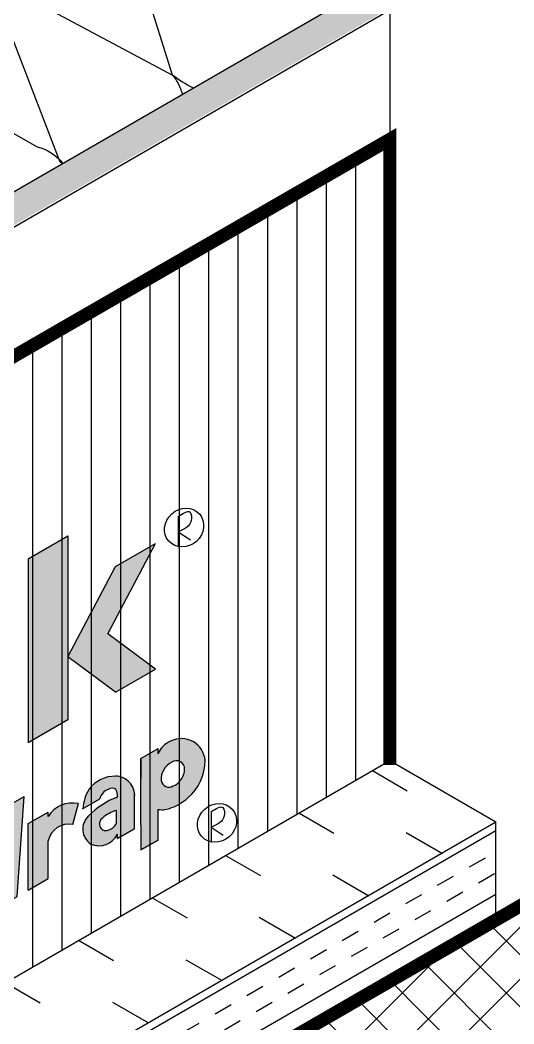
# Model space of a CAD drawing. Extents: x -129 to 6, y -4 to 100.
# Drawn here: x -23.29 to -19.92, y 50 to 56.83 of the extents above; entities that cross this region are included whole.
import ezdxf

# ---------------------------------------------------------------- set-up
doc = ezdxf.new("R2010")
doc.units = 0
doc.header["$LTSCALE"] = 1.5
doc.header["$MEASUREMENT"] = 0
doc.linetypes.add('DASHED', pattern=[0.75, 0.5, -0.25])
for name, color, linetype in [('8X11-TTB$0$B', 5, 'CONTINUOUS'), ('CLADDING', 252, 'CONTINUOUS'), ('DUPONTLOGO', 242, 'CONTINUOUS'), ('INSULATION', 40, 'CONTINUOUS'), ('RIGID_INSULATION', 191, 'CONTINUOUS'), ('STRUCTURE', 252, 'CONTINUOUS'), ('TYVEK', 160, 'DASHED')]:
    doc.layers.add(name, color=color, linetype=linetype)

# ---------------------------------------------------------------- blocks, each defined once
blk = doc.blocks.new('A$C556B52D5')
at = {"layer": 'DUPONTLOGO'}
h = blk.add_hatch(color=182, dxfattribs=at)
h.paths.add_polyline_path([(3.220264813318892, 1.250231257260538), (3.220264813318892, 1.080347257260584), (3.337963901076108, 1.148300857260594), (3.337963901076108, 1.356978271928597, 0.1510529132693857), (3.431005723199064, 1.368594313871014, 0.08923826883145888), (3.539889841216763, 1.434766853157114, 0.2127480191166086), (3.657588928973951, 1.689255506256856, 0.5384264693989396), (3.422573142901342, 1.820058025804045, 0.2200211352466317), (3.337963901076108, 1.735366826756533), (3.337963901076108, 1.771208857260476), (3.220264813318892, 1.703255257260466), (3.220264813318892, 1.567348057260475)])
h.paths.add_polyline_path([(3.35794545335682, 1.552846436854779, -0.3108884899091896), (3.431747531988535, 1.678124255435947, -0.6341536017397044), (3.517481290747781, 1.630407496305367, -0.2127480191125775), (3.474544663535625, 1.537570035655762, -0.1005835782634751), (3.429270055035857, 1.511430728250346, -0.466116901835484)], flags=16)
h = blk.add_hatch(color=182, dxfattribs=at)
h.paths.add_polyline_path([(2.866555162046581, 1.49461787715336, 0.1102468081658543), (2.823726735144135, 1.360683174634786), (2.940060183766462, 1.427848322512645, -0.269000115708438), (2.996925478441995, 1.492856726038013, -0.35318688436833), (3.049689101162244, 1.491142607482104, -0.1905419740582252), (3.059627027094962, 1.440626988142057, 0.1143185812800171), (2.853646774312352, 1.301723845304465, 0.4546119229539555), (2.878959453776503, 1.121034625690712, 0.4058134010112067), (3.059627027094962, 1.187140956163361), (3.059627027094962, 1.157486988141969), (3.177326114852178, 1.225440588141979), (3.177326114852178, 1.461650777815052, 0.379186610570399), (3.05268037862362, 1.582523709482331, 0.2442004430970248)])
h.paths.add_polyline_path([(3.053334073327221, 1.350127131992565, -0.0009435784860128665), (3.053334073327221, 1.264852863779893, -0.2711281288692511), (2.986931959544393, 1.212794128533034, -0.4382804466287078), (2.938755345494684, 1.251992002027464, -0.3038765555789979), (2.957941888496464, 1.297157168241469, -0.1081086455131748)], flags=16)
for points in [[(1.909017475698192, 0.4931822539110584), (2.075757850020935, 0.5894498539110344), (2.142898308525716, 0.9766701083905645), (2.210038767030511, 0.6669769774935048), (2.376779141353239, 0.7632445774935235), (2.425820427918765, 1.445442398367007), (2.28991322791876, 1.366976339862148), (2.270849962371756, 0.859018454503186), (2.201747852404338, 1.316074036575685), (2.084048764647108, 1.248120436575661), (2.014946654679676, 0.7112726109206591), (1.9958833891327, 1.197218133289212), (1.859976189132695, 1.118752074784297)], [(2.452295688500158, 0.8068440763170486), (2.588202888500177, 0.8853101348218644), (2.588202888500177, 1.143356762529478, -0.4035437564934867), (2.756393528137693, 1.253593155795983), (2.794566980269138, 1.396074971478313, 0.3188248953897637), (2.588202888500177, 1.307517224878026), (2.588202888500177, 1.338334134821949), (2.452295688500158, 1.25986807631709)], [(1.228579717029277, 0.3676150612691345), (1.367744624238924, 0.4479619579083334, 0.4351274600614082), (1.095003226833285, 0.4792383212486442, 0.2576403943727183), (0.9399678756225569, 0.1904522666843462, 0.5131396402506846), (1.175142776218081, 0.06563904127965259, 0.01050506829098769), (1.184130735371326, 0.0685525201245838), (1.279198882875676, 0.1234401406775731, 0.2510258907919918), (1.395868999822028, 0.3879188152496056), (1.25680009866349, 0.3076273477298201, -0.3480232729081373), (1.155463101401324, 0.1892803952458877, -0.3993521555086357), (1.076983086939094, 0.2215131761647768, -0.3084390351191073), (1.107582028681151, 0.3535772167632132, -0.3602356893464677)], [(0.7628750544271554, 0.1083065933673595), (0.9020399616368024, 0.1886534900065584, 0.4351274600614082), (0.6292985642311635, 0.2199298533468692, 0.2576403943727183), (0.4742632130204072, -0.06885620121742875, 0.5131396402506846), (0.7094381136159598, -0.1936694266221224, 0.01050506829098769), (0.7184260727691765, -0.1907559477771912), (0.8134942202735544, -0.1358683272241876, 0.2510258907919918), (0.9301643372199067, 0.1286103473478306), (0.7910954360613403, 0.04831887982804517, -0.3480232729081373), (0.6897584387992026, -0.07002807265588729, -0.3993521555086357), (0.6112784243369731, -0.03779529173699814, -0.3084390351191073), (0.6418773660790293, 0.09426874886143821, -0.3602356893464677)], [(0.4293424056594972, 0.08579927478440652), (0.3116433179023375, 0.01784567478443932), (0.3116433179023375, -0.2868594767287647, -0.4598255834214006), (0.1924717851287596, -0.3364413469409016), (0.1924717851287596, -0.0509580417421347), (0.07477269737154302, -0.1189116417421303), (0.07477269737157144, -0.4308394918111986, 0.6959710472286621), (0.3116433179023375, -0.3813496115014203), (0.3116433179023375, -0.4351783252154604), (0.4293424056595256, -0.3672247252155074)], [(-0.06747560943014719, -0.3395362019920896), (0.0333294233973902, -0.2813363891534522), (0.0333294233973902, -0.1454291891534325), (-0.06747560943014719, -0.2036290019920699), (-0.06747560943014719, -0.0001789190926757556), (-0.2033828094301242, -0.07864497759744893), (-0.2033828094301242, -0.2820950604968431), (-0.3041878422576474, -0.3402948733355089), (-0.3041878422576474, -0.4762020733355001), (-0.2033828094301384, -0.4180022604968627), (-0.2033828094301384, -0.5674168540563755, 0.5225497163138262), (-0.05170225025119635, -0.6449559867979247), (0.0333294233973902, -0.5958629271273281), (0.0333294233973902, -0.4754519788432816), (-0.02887058507889151, -0.5113631704806636, -0.5625580543673786), (-0.06747560943011877, -0.4755261617689399)]]:
    blk.add_hatch(color=182, dxfattribs=at).paths.add_polyline_path(points)
h = blk.add_hatch(color=182, dxfattribs=at)
h.paths.add_polyline_path([(1.542590036035136, 0.7476292588231246, 0.2576403943729867), (1.387554684824266, 0.4588432042585566, 0.5131396402510344), (1.622729585420075, 0.3340299788541472, 0.08200931940621184), (1.688514270311856, 0.366304745021452, 0.29702570383043), (1.842907874639394, 0.6626091314042526, 0.5350210848518762)])
h.paths.add_polyline_path([(1.700046011454873, 0.6138802350381241, -0.4359844533382529), (1.603049910603119, 0.4576713328202828, -0.4605665040670404), (1.52059977588695, 0.5019700991498013, -0.2797514858276361), (1.55516883788269, 0.6219681543374094, -0.460315170099053)], flags=16)
h = blk.add_hatch(color=182, dxfattribs=at)
h.paths.add_polyline_path([(-0.4467336112185762, -0.4282298547628756), (-0.3253262739295906, -0.3581352958974406, 0.3833598428823599), (-0.5982684743415234, -0.3010769027800535, 0.006267936530740595), (-0.6038290225501441, -0.3031608970196231), (-0.6661435549834209, -0.3391382090944006, 0.2576051533683898), (-0.7532585619563861, -0.5507873737294773, 0.2549531592135616), (-0.6459706467513229, -0.6574913750962565), (-0.4238529442116885, -0.529251659743224, 0.1582498796631523), (-0.5368382539978995, -0.5293282011426896, -0.3895611696277511), (-0.6194674898760013, -0.5077898538515768, -0.4995739648540094), (-0.5727612146888248, -0.4072690834878046, -0.3054239474705804)])
h.paths.add_polyline_path([(-0.5378085997733137, -0.7901163547244181, -0.3993521555088841), (-0.6162886142355717, -0.757883573805529), (-0.7419805679708418, -0.8304518571295745, 0.430790463786374), (-0.5190173222452188, -0.9141948390181511), (-0.3907387852704289, -0.8401331911644974, 0.265575237187334), (-0.3200752105772722, -0.6148457666579503, 0.1904806476944564), (-0.4238529442116885, -0.529251659743224), (-0.6459706467513229, -0.6574913750962565, 0.08450102541924148), (-0.5932867847143086, -0.6635660849500908, -0.3831592690512692), (-0.4631886872449229, -0.6801107705219493, -0.4628738758274196)])
at = {"layer": 'DUPONTLOGO', "color": 182}
for p, q in [((3.220264813318892, 1.70325525726048), (3.337963901076108, 1.771208857260476)), ((3.337963901076108, 1.735366826756518), (3.337963901076108, 1.771208857260476)), ((3.220264813318892, 1.250231257260538), (3.220264813318892, 1.703255257260437)), ((3.220264813318892, 1.70325525726048), (3.220264813318892, 1.567348057260475)), ((2.28991322791876, 1.366976339862148), (2.425820427918751, 1.445442398366993)), ((2.376779141353239, 0.7632445774935235), (2.425820427918751, 1.445442398366922)), ((3.177326114852178, 1.225440588141964), (3.177326114852178, 1.461650777815279)), ((2.270849962371756, 0.859018454503186), (2.28991322791876, 1.366976339862148)), ((2.756393528140336, 1.253593155805845), (2.794566980269138, 1.396074971478313)), ((2.822361096009246, 1.359894722512635), (2.940060183766462, 1.427848322512645)), ((2.822361096009246, 1.359894722512635), (2.940060183766462, 1.427848322512645)), ((3.220264813318892, 1.250231257260495), (3.220264813318892, 1.3861384572605)), ((2.084048764647122, 1.248120436575675), (2.201747852404338, 1.316074036575671)), ((2.201747852404338, 1.316074036575671), (2.084048764647122, 1.248120436575675)), ((2.084048764647122, 1.248120436575647), (2.20174785240431, 1.316074036575671)), ((2.201747852404338, 1.316074036575671), (2.270849962371756, 0.859018454503186)), ((2.452295688500158, 1.25986807631709), (2.588202888500177, 1.338334134821935)), ((2.588202888500177, 1.307517224878026), (2.588202888500177, 1.338334134821906)), ((3.337963901076108, 1.148300857260494), (3.337963901076108, 1.356978271928597)), ((3.698722541961246, 1.339855125132146), (3.698722541961246, 1.130324246139082)), ((2.084048764647122, 1.248120436575675), (2.014946654679676, 0.7112726109206591)), ((2.452295688500158, 0.806844076317148), (2.452295688500158, 1.259868076317048)), ((2.452295688500158, 0.8068440763171054), (2.452295688500158, 1.259868076317048)), ((3.220264813318892, 1.250231257260495), (3.220264813318892, 1.080347257260499)), ((3.698722541961246, 1.235089685635614), (3.781325618415934, 1.181850935482601)), ((1.859976189132709, 1.118752074784325), (1.995883389132672, 1.197218133289212)), ((1.9958833891327, 1.19721813328924), (2.014946654679676, 0.7112726109206591)), ((3.177326114852178, 1.225440588142064), (3.059627027094962, 1.157486988142054)), ((3.059627027094962, 1.157486988142054), (3.177326114852178, 1.225440588142064)), ((3.177326114852178, 1.225440588141964), (3.059627027094962, 1.157486988141969)), ((3.059627027094962, 1.157486988142054), (3.059627027094962, 1.187140956163361)), ((1.909017475698192, 0.4931822539110584), (1.859976189132681, 1.11875207478441)), ((2.588202888500177, 0.8853101348219639), (2.588202888500177, 1.143356762529478)), ((3.220264813318892, 1.080347257260499), (3.337963901076108, 1.148300857260494)), ((3.220264813318892, 1.080347257260499), (3.337963901076108, 1.148300857260494)), ((3.337963901076108, 1.148300857260594), (3.220264813318892, 1.080347257260584)), ((2.075757850020921, 0.5894498539110344), (2.14289830852573, 0.9766701083905645)), ((2.210038767030511, 0.666976977493519), (2.14289830852573, 0.9766701083905645)), ((2.452295688500158, 0.8068440763170486), (2.588202888500177, 0.8853101348218644)), ((2.210038767030511, 0.666976977493519), (2.376779141353239, 0.7632445774935235)), ((1.909017475698192, 0.4931822539110584), (2.075757850020921, 0.5894498539110344)), ((1.958058762263704, 0.5214962539110246), (2.075757850020921, 0.5894498539110344)), ((1.228579717029845, 0.3676150612694613), (1.367744624237957, 0.4479619579077792)), ((1.256800098667071, 0.3076273477318949), (1.395868999823222, 0.3879188152502735)), ((0.7628750544277239, 0.1083065933676863), (0.9020399616358361, 0.1886534900060042)), ((0.311643317902309, 0.01784567478442511), (0.4293424056595541, 0.08579927478442073)), ((0.4293424056595256, 0.08579927478442073), (0.4293424056595256, -0.3672247252155927)), ((0.4293424056595256, 0.08579927478442073), (0.4293424056595256, -0.3672247252155927)), ((0.7910954360649498, 0.04831887983011995), (0.930164337221072, 0.1286103473484985)), ((0.3116433179023375, 0.01784567478442511), (0.3116433179023375, -0.294082175284629)), ((-0.2033828094301384, -0.07864497759744893), (-0.06747560943014719, -0.0001789190926615447)), ((-0.06747560943014719, -0.2036290019920699), (-0.06747560943014719, -0.0001789190926615447)), ((0.07477269737154302, -0.1189116417421161), (0.1924717851287596, -0.0509580417421347)), ((-0.2033828094301384, -0.2820950604968573), (-0.2033828094301384, -0.0786449775974205)), ((0.07477269737157144, -0.1189116417421445), (0.07477269737157144, -0.4308394918111986)), ((0.0333294233973902, -0.1454291891534325), (-0.06747560943014719, -0.2036290019920699)), ((0.0333294233973902, -0.1454291891534325), (0.0333294233973902, -0.2813363891534522)), ((0.1696133662229329, -0.5171793560507894), (0.1696133662229613, -0.2581910456141117)), ((-0.2033828094301384, -0.2820950604968431), (-0.3041878422576474, -0.3402948733354947)), ((-0.3041878422576474, -0.3402948733354947), (-0.3041878422576474, -0.4762020733355001)), ((0.0333294233973902, -0.2813363891534522), (-0.06747560943014719, -0.3395362019920753)), ((-0.06747560943011877, -0.4879099182419537), (-0.06747560943011877, -0.3395362019920896)), ((-0.4467336112202531, -0.4282298547638419), (-0.3253262739295906, -0.3581352958974406)), ((0.4293424056595256, -0.3672247252155358), (0.3116433179023375, -0.4351783252154604)), ((0.3116433179023375, -0.3813496115021593), (0.3116433179023375, -0.4351783252156025)), ((-0.2033828094301384, -0.4180022604968627), (-0.3041878422576474, -0.4762020733355001)), ((-0.2033828094301384, -0.5674168540563045), (-0.2033828094301384, -0.4180022604968627)), ((-0.02887058507889151, -0.5113631704806636), (0.0333294233973902, -0.4754519788432816)), ((0.0333294233973902, -0.4754519788432816), (0.0333294233973902, -0.5958629271273281)), ((-0.05170225025119635, -0.6449559867979247), (0.0333294233973902, -0.5958629271273281)), ((-0.7419805679708418, -0.8304518571295745), (-0.6162886142355717, -0.757883573805529))]:
    blk.add_line(p, q, dxfattribs=at)
for centre, radius, start, end in [((3.471840812644984, 1.686228751804691), 0.1426098799564579, 110.2105893492982, 159.8448836613189), ((3.496954223936427, 1.677169867013859), 0.16108870580646, 4.302644154221156, 117.4994364248621), ((3.485851397955855, 1.561873691251876), 0.1282241084419046, 114.9576143071204, 184.0370863664979), ((3.463368150744884, 1.634059470138467), 0.05423623174455069, 356.1390915240989, 125.6629890549764), ((3.313225494013125, 1.694059206654671), 0.3443969379589824, 311.1588234981752, 359.2008039163069), ((3.044244632082382, 1.359388223132981), 0.2232948881816793, 89.03257730858849, 142.7272383383491), ((3.046769349350029, 1.451723562894543), 0.1309336420270183, 355.6517372763954, 89.45502386983706), ((3.391857509674054, 1.632159886210189), 0.1256360029674368, 311.1588234981752, 359.2008039163069), ((3.410994769099489, 1.562081856593821), 0.05384721792741849, 189.8757153247517, 302.2048918752512), ((3.387595532719075, 1.635891733091412), 0.1312528382031388, 288.512606525581, 311.4873934744794), ((3.145165081496572, 1.331711524251446), 0.3227413314586834, 149.6846935596064, 174.84977403775), ((3.256430364981014, 0.9266100001822082), 0.550404412876884, 110.950504718799, 135.8852361100956), ((3.024537719999813, 1.411327952846591), 0.08607773662187951, 108.710260796148, 168.9349214221527), ((3.022245318221422, 1.459310289686428), 0.04202924789176032, 49.23419585552107, 127.0444057602404), ((2.990785540521614, 1.45331917123886), 0.07000172701720124, 349.5537856372033, 32.70552557598438), ((2.753767070759864, 1.20642843233432), 0.1939856758249363, 77.85863984934684, 148.5929450614016), ((3.365698350708612, 1.513261524588444), 0.1587250917730715, 259.9369019300025, 294.2959277864195), ((3.301542443149515, 1.704289050079623), 0.3597939643731721, 291.0895202086272, 311.4873934744557), ((2.945131786309247, 1.222422312211791), 0.12107122106811, 133.841960115137, 236.8688669144573), ((3.126698785418228, 1.105626999238282), 0.2552698491734899, 106.7023985631963, 131.3832206846837), ((-19.53996196764928, 1.307489997880495), 22.59333627245894, 359.8918739023284, 0.1081260977005305), ((2.729469620179174, 1.111246993471667), 0.144870033989846, 79.2893823387389, 167.1943094208357), ((2.98207495307517, 1.260247353514899), 0.04409919760165715, 123.1782117250907, 190.7894000886547), ((2.980907636449217, 1.254594820232711), 0.04223257386575714, 183.5334116264873, 278.2010089848225), ((2.975659695136443, 1.295550240039418), 0.0835202845813053, 277.7565608412225, 338.435773453929), ((2.935275363458601, 1.247058119774024), 0.1380340637099442, 245.92164427428, 334.2735380842099), ((1.66439337973128, 0.6049583809994772), 0.1875927341730743, 17.89771543515947, 130.4885972157508), ((1.726693649543279, 0.4627843371336411), 0.3391618638924875, 122.8757694327406, 180.6658041083846), ((1.636728196671868, 0.5334941606401458), 0.1203311122147795, 132.6712732316579, 201.2384925311235), ((1.624145573940467, 0.5559128008682563), 0.09550444931582021, 37.37005474894768, 136.2393852856154), ((1.53832069422981, 0.6329419208867506), 0.3060285833868252, 299.3920481145082, 5.563139503481089), ((1.579001605642418, 0.5808225994665719), 0.125477310491068, 281.0493610937683, 15.27517392190594), ((1.279106840341569, 0.1943933995592744), 0.3391618638924875, 122.8757694327406, 180.6658041083846), ((1.21680657052957, 0.3365674434251105), 0.1875927341730743, 36.42787382474449, 130.4885972157508), ((1.580770014600603, 0.5150820124028286), 0.06158230180832332, 204.1325881229911, 291.2102017748794), ((1.549939088007363, 0.4808436638648317), 0.1638679792394075, 187.7156708188158, 296.3722994449837), ((1.189141387470158, 0.2651032230657648), 0.1203311122147795, 132.6712732316579, 201.2384925311235), ((1.176558764738758, 0.2875218632938754), 0.09550444931582021, 56.99606474541741, 136.2393852856154), ((1.090733885028101, 0.3645509833123839), 0.3060285833868252, 299.3920481145082, 4.379272789398833), ((1.557896140294673, 0.5493588946617223), 0.2248775613299558, 286.7565379038971, 305.5097228778382), ((1.131414796440708, 0.3124316618922052), 0.125477310491068, 281.0493610937683, 357.8057050728499), ((0.813402177739448, -0.0649150683425006), 0.3391618638924875, 122.8757694327406, 180.6658041083846), ((0.7511019079274206, 0.07725897552332128), 0.1875927341730743, 36.42787382474449, 130.4885972157508), ((1.133183205398893, 0.2466910748284477), 0.06158230180832332, 204.1325881229911, 291.2102017748794), ((1.102352278805625, 0.212452726290465), 0.1638679792394075, 187.7156708188158, 296.3722994449837), ((0.7234367248680371, 0.005794755163989862), 0.1203311122147795, 132.6712732316579, 201.2384925311235), ((0.7108541021366079, 0.02821339539210044), 0.09550444931582021, 56.99606474541741, 136.2393852856154), ((0.6250292224259795, 0.1052425154106089), 0.3060285833868252, 299.3920481145082, 4.379272789398833), ((1.110309331092964, 0.2809679570873413), 0.2248775613299558, 286.7565379038971, 305.5097228778382), ((0.6657101338385587, 0.0531231939904302), 0.125477310491068, 281.0493610937683, 357.8057050728499), ((0.6674785427967436, -0.01261739307331311), 0.06158230180832332, 204.1325881229911, 291.2102017748794), ((0.6366476162035042, -0.04685574161131001), 0.1638679792394075, 187.7156708188158, 296.3722994449837), ((0.644604668490814, 0.02165948918556637), 0.2248775613299558, 286.7565379038971, 305.5097228778382), ((-0.493538322261287, -0.4814408032494839), 0.2085654366075409, 36.24276237429118, 120.1420331663472), ((-0.5179307894722172, -0.5238956251405824), 0.2368592971460902, 109.8268584416311, 186.5191158444226), ((0.2308004148724763, -0.2605582375119866), 0.08501370568697922, 243.2016164302631, 341.9783429684682), ((-0.5583654951483084, -0.4750692119777398), 0.06931157309093963, 101.9873517144121, 208.1694310614547), ((-0.525304044395881, -0.5112844327485249), 0.1143301180531384, 46.58921369883019, 114.5249191142769), ((0.1840416116124004, -0.3622219477871198), 0.1290273729379523, 212.127567155171, 351.4747642194781), ((-0.03728728097902945, -0.4817180400054468), 0.03081678975439623, 168.4089162763288, 285.850037320687), ((-0.5664283121912774, -0.4735791876004782), 0.06311516501458447, 212.8223186662045, 297.9581452212949), ((-0.4802277086970719, -0.7033118888630412), 0.1829619562423407, 28.91568002896116, 108.0237722808629), ((-0.1005755090486389, -0.553434053351296), 0.1037538419880937, 172.2547379656768, 298.1024831317161), ((-0.6017847492716442, -0.5057741672777922), 0.1580205831033289, 196.5502772308719, 273.0827154719224), ((-0.5525242613101113, -0.6656617470921304), 0.2379387002025857, 294.8998160433025, 12.33150098747543), ((-0.5374478376640468, -0.7442614847615943), 0.09813121602437098, 40.82295456538004, 124.6821445994519), ((-0.5471834142139755, -0.7034459565497428), 0.08717594315839773, 276.1734694986752, 15.52621180746126), ((-0.5600884957758012, -0.7327056751418723), 0.06158230180832332, 204.1325881229911, 291.2102017748794), ((-0.5909194223690406, -0.7669440236798692), 0.1638679792394075, 202.8024416010978, 296.3722994449837), ((-0.5829623700817308, -0.6984287928829929), 0.2248775613299558, 286.7565379038971, 305.5097228778382)]:
    blk.add_arc(centre, radius, start, end, dxfattribs=at)
blk.add_ellipse((3.738582714899707, 1.264753195831261), major_axis=(0.1041545791609349, 0.09263469999518924), ratio=0.9031737347499493, dxfattribs=at)
blk.add_spline([(3.698722541961246, 1.339855125132161), (3.77881360477167, 1.369036250455864), (3.787559812865396, 1.312880655964435), (3.698722541961246, 1.235089685635629)], degree=3, dxfattribs=at)

msp = doc.modelspace()

# ---------------------------------------------------------------- hatches: boundary and pattern name
at = {"layer": 'CLADDING'}
h = msp.add_hatch(dxfattribs=at)
h.set_pattern_fill('ANSI37', color=256, scale=2, style=0)
h.set_pattern_definition([(45, (0, 0.5370765465768201), (-0.1767766952966369, 0.1767766952966369), []), (135, (0, 0.5370765465768201), (-0.1767766952966369, -0.1767766952966369), [])])
h.paths.add_polyline_path([(-19.4634676775337, 51.04424755809741), (-23.08198792823979, 48.95509391728415), (-25.48930478842708, 39.97086508514798), (-24.04395117899665, 40.80534038062685), (-22.13609293887121, 47.92556426641393), (-19.4634676775337, 49.46860518049013)])
at = {"layer": 'DUPONTLOGO'}
h = msp.add_hatch(color=182, dxfattribs=at)
h.paths.add_polyline_path([(-22.36513073543566, 53.27020895221476), (-22.63576367411807, 53.11395895221479), (-22.96052320053733, 52.49862773586416), (-22.63576367411807, 52.25829651951319), (-22.36513073543548, 52.41454651951317), (-22.68989026185456, 52.6548777358641)])
h.paths.add_polyline_path([(-22.96052320053725, 52.92645895221514), (-22.96052320053706, 53.3237737777071), (-23.23115613921993, 53.16752377770708), (-23.23115613922011, 51.9145465195131), (-22.96052320053742, 52.07079651951324)])
at = {"layer": 'RIGID_INSULATION', "linetype": 'CONTINUOUS'}
h = msp.add_hatch(dxfattribs=at)
h.set_pattern_fill('INSUL', color=256, angle=30, style=0)
h.set_pattern_definition([(30, (0, 0.5370765465768201), (-0.1875, 0.3247595264191645), []), (30, (-0.06249999999999999, 0.6453297220498749), (-0.1875, 0.3247595264191645), [0.125, -0.125]), (30, (-0.125, 0.7535828975229298), (-0.1875, 0.3247595264191645), [0.125, -0.125])])
h.paths.add_polyline_path([(-20.04648629270992, 50.70764160368287), (-23.08198792823978, 48.95509391728415), (-25.1876485745215, 41.09666140186251), (-29.44454679508243, 38.63894006830881), (-29.44454679508241, 42.45782224051622), (-26.41451759646271, 47.69970741711207), (-20.04648629270992, 51.37629200454171)])
edge = h.paths.add_edge_path(flags=16)
edge.add_arc((-25.38461199237377, 47.46343371054355), 0.1188454220048272, 2.708658704974482, 117.2913412950225, ccw=False)
edge.add_arc((-25.5380076912698, 47.42615186029732), 0.2754690588207481, -68.9590057526081, 8.959005752608903, ccw=False)
edge.add_arc((-25.49954356695854, 47.27690911168698), 0.1236384612046946, 182.965864919179, 299.2642124522687, ccw=False)
edge.add_arc((-25.34105492565385, 47.3027296317984), 0.283796165914761, 110.2118754469862, 186.5185032252841, ccw=False)
edge = h.paths.add_edge_path(flags=16)
edge.add_arc((-25.38461199237377, 42.62823969611112), 0.1188454220048272, 2.708658704974482, 117.2913412950225, ccw=False)
edge.add_arc((-25.5380076912698, 42.59095784586489), 0.2754690588207481, -68.9590057526081, 8.959005752608903, ccw=False)
edge.add_arc((-25.49954356695854, 42.44171509725455), 0.1236384612046946, 182.965864919179, 299.2642124522687, ccw=False)
edge.add_arc((-25.34105492565385, 42.46753561736597), 0.283796165914761, 110.2118754469862, 186.5185032252841, ccw=False)
at = {"layer": 'STRUCTURE'}
h = msp.add_hatch(dxfattribs=at)
h.set_pattern_fill('AR-SAND', color=256, scale=0.25, style=0)
h.set_pattern_definition([(37.50000000000001, (-4.773322672650298, -0.5525579227162254), (-0.01574833952740204, 0.4817059422532897), [0, -0.38, 0, -0.425, 0, -0.40625]), (7.499999999999999, (-4.773322672650298, -0.5525579227162254), (0.4424441763169318, 0.7055365163074351), [0, -0.205, 0, -0.3425, 0, -0.13125]), (327.5, (-5.080822672650299, -0.5525579227162254), (0.7785354654378738, 0.001414763384241124), [0, -0.125, 0, -0.45, 0, -0.5875]), (317.5, (-5.080822672650299, -0.5525579227162254), (0.7515316511430733, 0.2194188912335623), [0, -0.0625, 0, -0.295, 0, -0.3375])])
h.paths.add_polyline_path([(-20.77988539374353, 56.90816657228302), (-20.98739614926717, 57.01930028939709), (-28.8874357182341, 52.45821031764456), (-28.68743571823408, 52.34274026380662)])
h.paths.add_polyline_path([(-28.67572445369182, 52.3359787620706), (-28.88743571823409, 52.45821031764455, 0.02202440919495274), (-30.0739268989961, 50.96016509151131, 0.06029966926027795), (-30.5711501125926, 50.06732833624255, 0.04506024657636597), (-30.91364535481512, 48.95070541885063, 0.02073115222964359), (-31.16284121862345, 47.46423683409245, -0.04479910819463411), (-31.35126912025023, 46.59796780833007, -0.02091384948871538), (-31.54088851474405, 46.07122198252299, -0.05565526587535707), (-31.84434460543664, 45.51384010845659, -0.01612494577826618), (-32.44883394781028, 44.70532972939123, -0.03370422444087551), (-32.93447273615042, 44.17520509492844), (-33.99387236006825, 43.16469633731224), (-33.79387236006831, 43.04922628347437), (-33.79387236006831, 43.02379452873272), (-32.76882172685037, 44.00153948774649, 0.03370422444086479), (-32.26135150772971, 44.555495371978, 0.01612494577826873), (-31.6475951986421, 45.37640040922087, 0.05565526587535749), (-31.31867039765097, 45.98056268385148, 0.02091384948871565), (-31.12225369436515, 46.52619082938362, 0.04479910819463601), (-30.92470308118325, 47.43440015370545, -0.02073115222964427), (-30.67879629864293, 48.90124916732429, -0.04506024657635373), (-30.34896028991446, 49.97659971507893, -0.06032015627787331), (-29.87960718239409, 50.81931069331373, -0.02256722528568807)])
h.paths.add_polyline_path([(-33.7938723600683, 43.04922628347436), (-33.99387236006825, 43.16469633731224), (-33.99569936717196, 39.97680286214347), (-33.7938723600683, 40.0933277390245)])
h.paths.add_polyline_path([(-33.7938723600683, 40.09332773902451), (-33.99569936717196, 39.97680286214348), (-33.99703387144406, 37.6482637705297), (-33.79387236006831, 37.76555912381147)])
h.paths.add_polyline_path([(-33.7938723600683, 37.76555912381147), (-33.99703387144407, 37.6482637705297), (-33.99753928868721, 36.76637539231039), (-33.7938723600683, 36.64878823624723)])
at = {"layer": 'TYVEK', "linetype": 'CONTINUOUS'}
h = msp.add_hatch(dxfattribs=at)
h.set_pattern_fill('_USER', color=23, scale=0.2, angle=90, style=0, pattern_type=0)
h.set_pattern_definition([(90, (0, 0.5370765465768201), (-0.2, 1.224646799147353e-17), [])])
edge = h.paths.add_edge_path()
edge.add_line((-28.07220418100133, 51.81084708291611), (-20.76817412920017, 56.0210501154789))
edge.add_line((-20.76817412920017, 56.0210501154789), (-20.76817412920017, 51.7622399462479))
edge.add_arc((-24.12298647113984, 47.37030652775704), 5.942619030519793, 131.6484600270024, 173.5477893954785)
edge.add_arc((-36.79331772751821, 48.3732301377626), 6.773648390752715, 310.91725342855193, 357.1641438401333, ccw=False)
edge.add_line((-32.35679212268926, 43.25468023771825), (-32.35679212268926, 38.48503441156195))
edge.add_line((-32.35679212268926, 38.48503441156195), (-30.17115720131352, 39.74691132176848))
edge.add_line((-30.17115720131351, 39.74691132176848), (-30.17115720131352, 42.87733095414973))
edge.add_line((-27.14132927906504, 48.11933233771269), (-30.17115720131352, 42.87733095414973))
edge.add_line((-27.14132927906503, 48.11933233771268), (-20.76817412920018, 51.79295867121025))

# ---------------------------------------------------------------- linework, layer by layer
at = {"layer": 'CLADDING', "const_width": 0.09}
msp.add_lwpolyline([(-24.04395117899665, 40.80534038062685), (-25.48930478842708, 39.97086508514799), (-23.08198792823978, 48.95509391728415), (-19.4634676775337, 51.04424755809742), (-19.4634676775337, 49.46860518049012)], dxfattribs=at)
at = {"layer": 'DUPONTLOGO', "color": 182}
for p, q in [((-22.20901527511538, 53.45452625232522), (-22.20901527511538, 53.24499537333216)), ((-23.23115613921977, 53.16752377770705), (-22.96052320053713, 53.32377377770705)), ((-22.96052320053713, 53.32377377770705), (-22.96052320053747, 52.0707965195132)), ((-22.20901527511538, 53.34976081282869), (-22.1264121986607, 53.29652206267568)), ((-22.68989026185471, 52.6548777358641), (-22.36513073543557, 53.27020895221458)), ((-22.6357636741181, 53.1139589522148), (-22.36513073543546, 53.2702089522148)), ((-23.23115613921977, 53.16752377770705), (-23.23115613922011, 51.9145465195132)), ((-22.96052320053736, 52.49862773586416), (-22.6357636741181, 53.1139589522148)), ((-22.96052320053725, 52.92645895221513), (-22.96052320053747, 52.0707965195132)), ((-22.36513073543546, 52.4145465195132), (-22.68989026185471, 52.6548777358641)), ((-22.6357636741181, 52.2582965195132), (-22.96052320053736, 52.49862773586416)), ((-22.6357636741181, 52.2582965195132), (-22.36513073543546, 52.4145465195132)), ((-22.96052320053747, 52.0707965195132), (-23.23115613922011, 51.9145465195132))]:
    msp.add_line(p, q, dxfattribs=at)
msp.add_ellipse((-22.16915510217692, 53.37942432302432), major_axis=(0.1041545791609349, 0.09263469999518924), ratio=0.9031737347499493, dxfattribs=at)
msp.add_spline([(-22.20901527511538, 53.45452625232523), (-22.12892421230496, 53.48370737764893), (-22.12017800421123, 53.4275517831575), (-22.20901527511538, 53.34976081282869)], degree=3, dxfattribs=at)
at = {"layer": 'INSULATION'}
for points in [[(-22.10868502065709, 56.37192385766407, -0.05570116676894305), (-22.24760303556967, 56.45896232897739), (-22.61360017052465, 57.6242735288864, 0.5459186907667994), (-23.4377654416661, 57.70052765861994, 0.3833368431207439), (-23.4377654416661, 57.09443790252369), (-22.24760303556967, 56.45896232897739, -0.09271651603963602), (-22.18111841465345, 56.33010441814183, -0.09271651603963602)], [(-23.00037392464096, 55.85710702891429, -0.007777833478206929), (-23.01252142217114, 55.86664752561384), (-23.49490089791034, 57.11326441963832, 0.4411467991369616), (-24.21847306250218, 57.27167433502871, 0.3448708299361884), (-24.36341649169696, 56.64894911408599), (-23.17101724052987, 55.96995865059138, -0.1816266251347483), (-22.99759106623985, 55.85871371296126, -0.1816266251347483)]]:
    msp.add_lwpolyline(points, format="xyb", dxfattribs=at)
at = {"layer": 'RIGID_INSULATION', "linetype": 'CONTINUOUS'}
for p, q in [((-27.14132927906503, 48.11933233771268), (-20.76817412920018, 51.79295867121025)), ((-20.76817412920018, 51.79295867121024), (-20.04648629270992, 51.37629200454171)), ((-20.88630040331473, 51.72486809737982), (-20.64905871819746, 51.58789654661437)), ((-21.38670271337475, 51.43642523660645), (-21.14905871819748, 51.29922141201955)), ((-26.41451759646271, 47.69970741711207), (-20.04648629270992, 51.37629200454171)), ((-20.04648629270992, 50.70764160368287), (-20.04648629270992, 51.37629200454171)), ((-20.65678815733002, 51.30368400578342), (-20.40968987574242, 51.16102174639252)), ((-21.88710502343478, 51.14798237583307), (-21.64905871819748, 51.01054627742473)), ((-21.15678815733004, 51.01500887118859), (-20.91009218580244, 50.87257888561915)), ((-22.3875073334948, 50.8595395150597), (-22.14905871819749, 50.72187114282992)), ((-21.65678815733004, 50.72633373659378), (-21.41049449586247, 50.58413602484578)), ((-22.88790964355483, 50.57109665428633), (-22.64905871819751, 50.4331960082351)), ((-22.15678815733006, 50.43765860199896), (-21.91089680592249, 50.2956931640724)), ((-23.38831195361485, 50.28265379351296), (-23.14905871819752, 50.14452087364027)), ((-22.65678815733007, 50.14898346740414), (-22.41129911598252, 50.00725030329903))]:
    msp.add_line(p, q, dxfattribs=at)
at = {"layer": 'STRUCTURE'}
msp.add_line((-20.76817412920017, 56.88735354836088), (-20.76817412920018, 51.79295867121025), dxfattribs=at)
msp.add_lwpolyline([(-28.67572445369181, 52.33597876207059), (-28.88743571823409, 52.45821031764455), (-20.98739614926717, 57.01930028939709), (-20.76817412920017, 56.90140507054635), (-28.67572445369181, 52.33597876207059)], dxfattribs=at)
at = {"layer": 'TYVEK', "color": 23, "const_width": 0.09}
msp.add_lwpolyline([(-28.07220418100133, 51.81084708291611), (-20.76817412920017, 56.0210501154789), (-20.76817412920017, 51.7622399462479)], dxfattribs=at)

# ---------------------------------------------------------------- block references
at = {"layer": '8X11-TTB$0$B', "linetype": 'CONTINUOUS'}
msp.add_blockref('A$C556B52D5', (-25.68359941189051, 50.10429016856773), dxfattribs=at)

doc.saveas('drawing.dxf')
